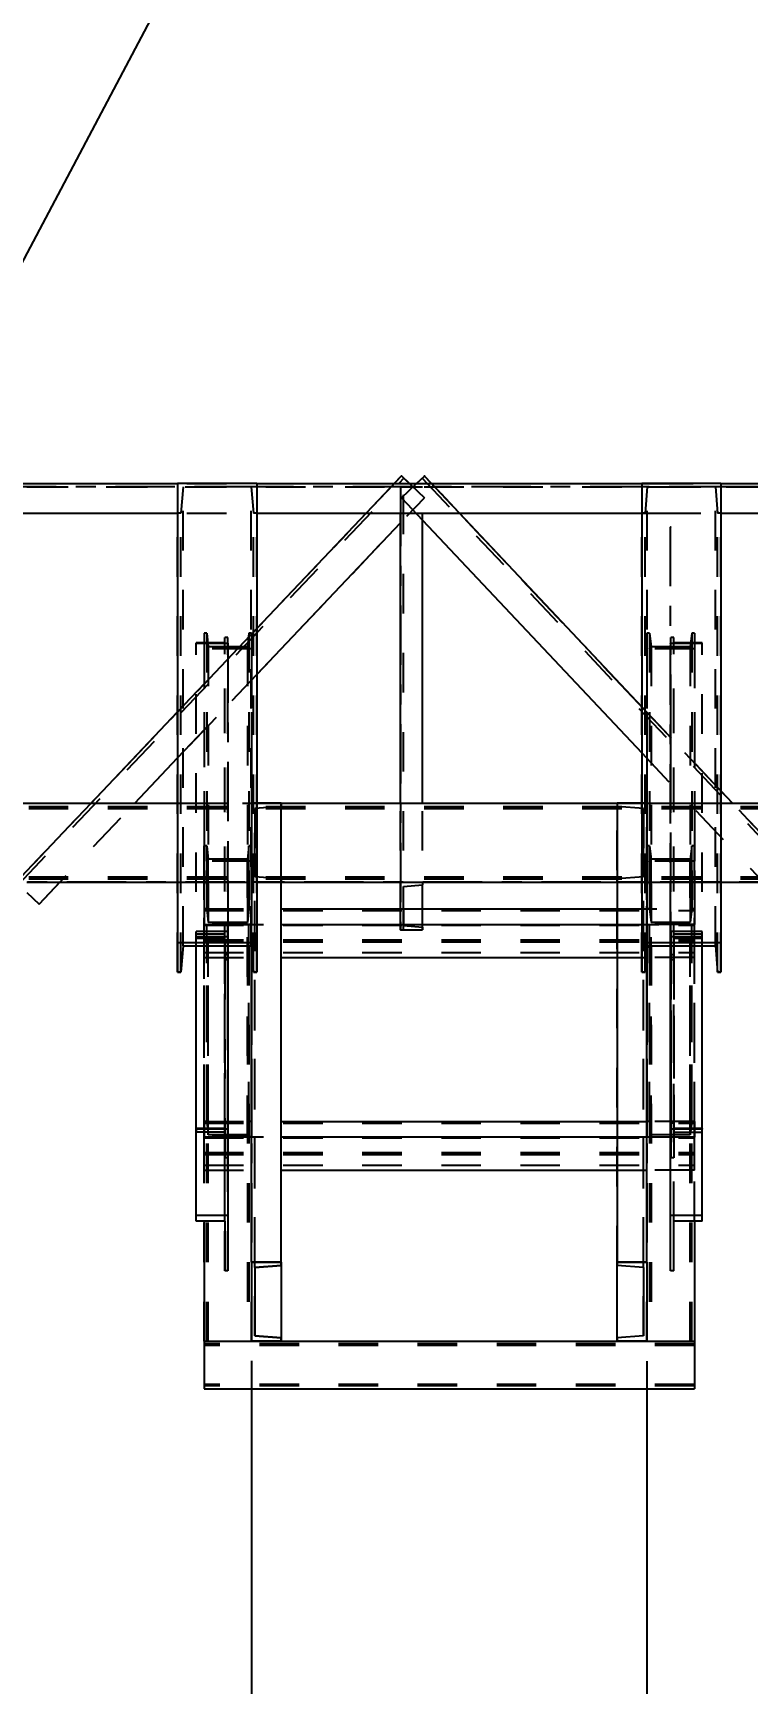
# Model space of a CAD drawing. Header units: millimetres. Extents: x 2368 to 8313, y 7493 to 11698.
# Drawn here: x 6158 to 6194.2, y 11232.9 to 11316.4 of the extents above; entities that cross this region are included whole.
import ezdxf

# ---------------------------------------------------------------- set-up
doc = ezdxf.new("R2010")
doc.units = ezdxf.units.MM
for name, pattern in [('XKITLINE00', [0]), ('XKITLINE02', [4, 2, -2]), ('XKITLINE03', [6, 3, -1, 1, -1])]:
    doc.linetypes.add(name, pattern=pattern)
doc.styles.add('ROMANS', font='romans.shx')
doc.dimstyles.new('MD300', dxfattribs={"dimtxt": 2.5, "dimasz": 2.5, "dimexe": 1, "dimexo": 1, "dimgap": 0.5, "dimtad": 1, "dimdec": 1, "dimlfac": 50, "dimrnd": 0.5, "dimdsep": 46, "dimtxsty": 'ROMANS', "dimcen": 1, "dimclrd": 146, "dimclre": 146, "dimclrt": 30, "dimadec": 1, "dimazin": 2, "dimtfac": 1, "dimtdec": 1, "dimtmove": 0, "dimatfit": 1, "dimfxl": 1, "dimtolj": 1, "dimtzin": 0, "dimlwd": -1, "dimlwe": -1, "dimarcsym": 0})

# ---------------------------------------------------------------- blocks, each defined once
blk = doc.blocks.new('*D29')
at = {"color": 146, "transparency": 16777216}
for p, q in [((6169.047, 11249.197), (6169.047, 10991.038)), ((5216.588, 11053.98), (5216.588, 10991.038)), ((5219.088, 10992.038), (6166.547, 10992.038))]:
    blk.add_line(p, q, dxfattribs=at)
for points in [[(5219.088, 10992.455), (5219.088, 10991.621), (5216.588, 10992.038)], [(6166.547, 10992.455), (6166.547, 10991.621), (6169.047, 10992.038)]]:
    blk.add_solid(points, dxfattribs=at)
at = {"layer": 'Defpoints', "color": 0, "transparency": 16777216}
for p in [(6169.047, 11250.197), (5216.588, 11054.98), (6169.047, 10992.038)]:
    blk.add_point(p, dxfattribs=at)
at = {"color": 30, "transparency": 16777216, "insert": (5692.818, 10993.788), "char_height": 2.5, "attachment_point": 5, "style": 'ROMANS'}
blk.add_mtext('\\A1;47623', dxfattribs=at)
blk = doc.blocks.new('*D30')
at = {"color": 146, "transparency": 16777216}
for p, q in [((6169.047, 11249.205), (6169.047, 10991.038)), ((6189.048, 11249.201), (6189.048, 10991.038)), ((6171.547, 10992.038), (6186.548, 10992.038))]:
    blk.add_line(p, q, dxfattribs=at)
for points in [[(6171.547, 10992.455), (6171.547, 10991.621), (6169.047, 10992.038)], [(6186.548, 10992.455), (6186.548, 10991.621), (6189.048, 10992.038)]]:
    blk.add_solid(points, dxfattribs=at)
at = {"layer": 'Defpoints', "color": 0, "transparency": 16777216}
for p in [(6169.047, 11250.205), (6189.048, 11250.201), (6189.048, 10992.038)]:
    blk.add_point(p, dxfattribs=at)
at = {"color": 30, "transparency": 16777216, "insert": (6179.048, 10993.788), "char_height": 2.5, "attachment_point": 5, "style": 'ROMANS'}
blk.add_mtext('\\A1;1000', dxfattribs=at)
blk = doc.blocks.new('*D31')
at = {"color": 146, "transparency": 16777216}
for p, q in [((6524.588, 11276.547), (6524.588, 10991.038)), ((6189.043, 11249.201), (6189.043, 10991.038)), ((6191.543, 10992.038), (6522.088, 10992.038))]:
    blk.add_line(p, q, dxfattribs=at)
for points in [[(6191.543, 10992.455), (6191.543, 10991.621), (6189.043, 10992.038)], [(6522.088, 10992.455), (6522.088, 10991.621), (6524.588, 10992.038)]]:
    blk.add_solid(points, dxfattribs=at)
at = {"layer": 'Defpoints', "color": 0, "transparency": 16777216}
for p in [(6524.588, 11277.547), (6189.043, 11250.201), (6524.588, 10992.038)]:
    blk.add_point(p, dxfattribs=at)
at = {"color": 30, "transparency": 16777216, "insert": (6356.815, 10993.788), "char_height": 2.5, "attachment_point": 5, "style": 'ROMANS'}
blk.add_mtext('\\A1;16777', dxfattribs=at)
blk = doc.blocks.new('*D37')
at = {"color": 146, "transparency": 16777216}
for p, q in [((6544.584, 11276.27), (6544.584, 10979.265)), ((5216.588, 11053.98), (5216.588, 10979.265)), ((5219.088, 10980.265), (6542.084, 10980.265))]:
    blk.add_line(p, q, dxfattribs=at)
for points in [[(5219.088, 10980.681), (5219.088, 10979.848), (5216.588, 10980.265)], [(6542.084, 10980.681), (6542.084, 10979.848), (6544.584, 10980.265)]]:
    blk.add_solid(points, dxfattribs=at)
at = {"layer": 'Defpoints', "color": 0, "transparency": 16777216}
for p in [(6544.584, 11277.27), (5216.588, 11054.98), (6544.584, 10980.265)]:
    blk.add_point(p, dxfattribs=at)
at = {"color": 30, "transparency": 16777216, "insert": (5880.586, 10982.015), "char_height": 2.5, "attachment_point": 5, "style": 'ROMANS'}
blk.add_mtext('\\A1;66400', dxfattribs=at)
blk = doc.blocks.new('*D38')
at = {"color": 146, "transparency": 16777216}
for p, q in [((3888.584, 11276.27), (3888.584, 10968.162)), ((6544.588, 11276.271), (6544.588, 10968.162)), ((6542.088, 10969.162), (3891.084, 10969.162))]:
    blk.add_line(p, q, dxfattribs=at)
for points in [[(3891.084, 10969.579), (3891.084, 10968.745), (3888.584, 10969.162)], [(6542.088, 10969.579), (6542.088, 10968.745), (6544.588, 10969.162)]]:
    blk.add_solid(points, dxfattribs=at)
at = {"layer": 'Defpoints', "color": 0, "transparency": 16777216}
for p in [(3888.584, 11277.27), (6544.588, 11277.271), (3888.584, 10969.162)]:
    blk.add_point(p, dxfattribs=at)
at = {"color": 30, "transparency": 16777216, "insert": (5216.586, 10970.912), "char_height": 2.5, "attachment_point": 5, "style": 'ROMANS'}
blk.add_mtext('\\A1;132800', dxfattribs=at)

msp = doc.modelspace()

# ---------------------------------------------------------------- linework, layer by layer
at = {"color": 8, "linetype": 'XKITLINE00'}
msp.add_line((6190.6538, 11367.6076), (6056.3689, 11113.5958), dxfattribs=at)
at = {"color": 1, "linetype": 'XKITLINE03'}
for p, q in [((6176.6282, 11293.9667), (6157.1383, 11273.4162)), ((6197.1383, 11273.4162), (6177.7909, 11293.9644)), ((6273.1666, 11293.4162), (6133.777, 11293.4162)), ((6176.5883, 11293.4162), (6176.5883, 11271.0162)), ((6190.2433, 11270.3934), (6190.244, 11291.3792)), ((6167.8481, 11285.5008), (6167.8481, 11260.9268)), ((6190.2467, 11260.9268), (6190.2467, 11285.5008)), ((6169.0475, 11285.2307), (6169.0474, 11271.2874)), ((6189.0476, 11285.2307), (6189.0476, 11271.2874)), ((6169.0475, 11274.477), (6169.0474, 11260.5337)), ((6189.0476, 11274.477), (6189.0476, 11260.5337)), ((6133.777, 11273.4162), (6270.7113, 11273.4162)), ((6270.7109, 11273.4162), (6133.777, 11273.4162)), ((6176.5883, 11273.4162), (6176.5883, 11273.4162)), ((6166.6474, 11271.2874), (6191.4476, 11271.2874)), ((6167.8481, 11260.9268), (6167.8481, 11270.9309)), ((6167.8481, 11270.6605), (6167.8481, 11256.5558)), ((6190.2441, 11256.5558), (6190.2441, 11270.6605)), ((6190.2467, 11270.9309), (6190.2467, 11260.9268)), ((6169.0475, 11270.201), (6169.0475, 11250.201)), ((6189.0476, 11270.201), (6189.0476, 11250.201)), ((6166.6475, 11260.5337), (6191.4476, 11260.5337)), ((6166.6475, 11250.201), (6191.4476, 11250.201)), ((6169.0475, 11250.201), (6169.0475, 11250.201)), ((6189.0473, 11250.201), (6189.0474, 11250.201))]:
    msp.add_line(p, q, dxfattribs=at)
at = {"color": 3, "linetype": 'XKITLINE02'}
for p, q in [((6157.2544, 11273.3061), (6176.7443, 11293.8566)), ((6176.7443, 11293.8566), (6177.7892, 11292.8657)), ((6177.6744, 11293.8547), (6197.0218, 11273.3065)), ((6177.7909, 11293.9644), (6197.1383, 11273.4162)), ((6133.777, 11293.5862), (6169.3082, 11293.5862)), ((6133.777, 11293.5862), (6169.3082, 11293.5862)), ((6133.777, 11293.4162), (6270.5499, 11293.4162)), ((6133.777, 11293.4162), (6165.3082, 11293.4162)), ((6157.6883, 11293.4162), (6169.0318, 11293.4162)), ((6163.137, 11277.4162), (6177.7892, 11292.8657)), ((6165.3075, 11293.5862), (6165.3076, 11292.0862)), ((6165.3079, 11293.5862), (6165.3075, 11293.5862)), ((6165.3079, 11293.5862), (6165.3079, 11292.0862)), ((6169.3082, 11293.5862), (6165.3079, 11293.5862)), ((6165.3079, 11293.5862), (6165.3079, 11292.0862)), ((6165.3082, 11293.5862), (6165.3082, 11292.0862)), ((6165.5839, 11293.4162), (6165.4776, 11292.0862)), ((6165.5843, 11293.4162), (6165.4779, 11292.0862)), ((6165.5843, 11293.4162), (6165.4779, 11292.0862)), ((6165.5846, 11293.4162), (6165.4782, 11292.0862)), ((6165.5837, 11270.201), (6165.5846, 11293.4162)), ((6169.0311, 11293.4162), (6165.5839, 11293.4162)), ((6165.5843, 11293.4162), (6165.5839, 11293.4162)), ((6169.0318, 11293.4162), (6165.5843, 11293.4162)), ((6169.0318, 11293.4161), (6165.5846, 11293.4162)), ((6169.0309, 11270.2011), (6169.0318, 11293.4161)), ((6169.0311, 11293.4162), (6169.1376, 11292.0862)), ((6169.0318, 11293.4162), (6169.0311, 11293.4162)), ((6169.0318, 11293.4162), (6169.1382, 11292.0862)), ((6169.0318, 11293.4162), (6169.1382, 11292.0862)), ((6169.0318, 11293.4161), (6169.1382, 11292.0862)), ((6169.3075, 11293.5862), (6169.3076, 11292.0862)), ((6169.3082, 11293.5862), (6169.3075, 11293.5862)), ((6169.3082, 11293.5862), (6169.3082, 11292.0862)), ((6169.3082, 11293.5862), (6169.3082, 11292.0862)), ((6169.3082, 11293.5861), (6169.3082, 11292.0862)), ((6174.8448, 11292.0862), (6176.2674, 11293.5862)), ((6176.5883, 11293.4162), (6177.6883, 11293.4162)), ((6176.5883, 11277.4162), (6176.5883, 11293.4162)), ((6176.626, 11292.8676), (6177.3893, 11293.5862)), ((6176.626, 11292.8676), (6177.6883, 11291.7394)), ((6176.7283, 11271.0162), (6176.7283, 11293.4162)), ((6177.3893, 11293.5862), (6270.5483, 11293.5862)), ((6177.6883, 11277.4162), (6177.6883, 11293.4162)), ((6178.147, 11293.5862), (6179.5593, 11292.0862)), ((6188.7835, 11293.5862), (6188.7835, 11292.0862)), ((6188.7841, 11293.5862), (6188.7835, 11293.5862)), ((6188.7841, 11293.5862), (6188.7841, 11292.0862)), ((6188.7841, 11293.5862), (6192.7841, 11293.5862)), ((6188.7841, 11293.5862), (6188.7841, 11292.0862)), ((6192.7839, 11293.5862), (6188.7841, 11293.5862)), ((6188.7841, 11293.5862), (6188.7841, 11292.0862)), ((6189.0599, 11293.4162), (6188.9535, 11292.0862)), ((6189.0605, 11293.4162), (6188.9541, 11292.0862)), ((6189.0605, 11293.4162), (6188.9541, 11292.0862)), ((6189.0605, 11293.4162), (6188.9541, 11292.0862)), ((6189.0597, 11270.201), (6189.0605, 11293.4162)), ((6192.5071, 11293.4162), (6189.0599, 11293.4162)), ((6189.0605, 11293.4162), (6189.0599, 11293.4162)), ((6189.0605, 11293.4162), (6270.5499, 11293.4162)), ((6192.5075, 11293.4162), (6189.0605, 11293.4162)), ((6192.5077, 11293.4161), (6189.0605, 11293.4162)), ((6192.5069, 11270.2011), (6192.5077, 11293.4161)), ((6192.5071, 11293.4162), (6192.6135, 11292.0862)), ((6192.5075, 11293.4162), (6192.5071, 11293.4162)), ((6192.5075, 11293.4162), (6192.6139, 11292.0862)), ((6192.5075, 11293.4162), (6192.6139, 11292.0862)), ((6192.5077, 11293.4161), (6192.6141, 11292.0862)), ((6192.7835, 11293.5862), (6192.7835, 11292.0862)), ((6192.7839, 11293.5862), (6192.7835, 11293.5862)), ((6192.7841, 11293.5862), (6192.7839, 11293.5862)), ((6192.7839, 11293.5862), (6192.7839, 11292.0862)), ((6192.7839, 11293.5862), (6192.7839, 11292.0862)), ((6192.7841, 11293.5861), (6192.7841, 11292.0862)), ((6133.777, 11292.0862), (6270.5621, 11292.0862)), ((6133.777, 11292.0862), (6169.3082, 11292.0862)), ((6133.777, 11292.0862), (6169.3082, 11292.0862)), ((6165.3074, 11268.8711), (6165.3082, 11292.0862)), ((6165.4776, 11292.0862), (6165.3076, 11292.0862)), ((6165.3079, 11292.0862), (6165.3076, 11292.0862)), ((6165.4779, 11292.0862), (6165.3079, 11292.0862)), ((6165.4782, 11292.0862), (6165.3082, 11292.0862)), ((6165.4774, 11268.8711), (6165.4782, 11292.0862)), ((6165.4779, 11292.0862), (6165.4776, 11292.0862)), ((6169.1374, 11268.8711), (6169.1382, 11292.0862)), ((6169.3076, 11292.0862), (6169.1376, 11292.0862)), ((6169.1382, 11292.0862), (6169.1376, 11292.0862)), ((6169.3082, 11292.0862), (6169.1382, 11292.0862)), ((6169.3082, 11292.0862), (6169.1382, 11292.0862)), ((6169.3082, 11292.0862), (6169.1382, 11292.0862)), ((6169.3074, 11268.8711), (6169.3082, 11292.0862)), ((6169.3082, 11292.0862), (6169.3076, 11292.0862)), ((6188.7833, 11268.8711), (6188.7841, 11292.0862)), ((6188.9535, 11292.0862), (6188.7835, 11292.0862)), ((6188.7841, 11292.0862), (6188.7835, 11292.0862)), ((6188.7841, 11292.0862), (6192.7839, 11292.0862)), ((6188.9541, 11292.0862), (6188.7841, 11292.0862)), ((6188.9541, 11292.0862), (6188.7841, 11292.0862)), ((6188.9533, 11268.8711), (6188.9541, 11292.0862)), ((6188.9541, 11292.0862), (6188.9535, 11292.0862)), ((6192.6133, 11268.8711), (6192.6141, 11292.0862)), ((6192.7835, 11292.0862), (6192.6135, 11292.0862)), ((6192.6139, 11292.0862), (6192.6135, 11292.0862)), ((6192.7839, 11292.0862), (6192.6139, 11292.0862)), ((6192.7841, 11292.0862), (6192.6141, 11292.0862)), ((6192.7833, 11268.8711), (6192.7841, 11292.0862)), ((6192.7839, 11292.0862), (6192.7835, 11292.0862)), ((6165.3078, 11282.0302), (6169.3079, 11286.248)), ((6166.2481, 11285.5008), (6166.2481, 11285.5307)), ((6166.6475, 11286.0193), (6166.6474, 11272.076)), ((6166.7835, 11286.0193), (6166.6475, 11286.0193)), ((6166.6475, 11286.0193), (6166.6475, 11285.2307)), ((6166.7835, 11286.0193), (6166.7834, 11272.076)), ((6166.7835, 11286.0193), (6166.8603, 11285.3311)), ((6167.8481, 11285.7997), (6167.6881, 11285.7997)), ((6167.6881, 11285.6017), (6167.6881, 11285.7997)), ((6167.6881, 11261.2256), (6167.6881, 11285.7997)), ((6167.6881, 11260.9567), (6167.6881, 11285.5307)), ((6167.8481, 11285.6017), (6167.8481, 11285.7997)), ((6167.8481, 11261.2256), (6167.8481, 11285.7997)), ((6168.9115, 11286.0193), (6168.8347, 11285.3311)), ((6168.9115, 11286.0193), (6168.9114, 11272.076)), ((6169.0475, 11286.0193), (6168.9115, 11286.0193)), ((6169.0475, 11286.0193), (6169.0474, 11272.076)), ((6169.0475, 11286.0193), (6169.0475, 11285.2307)), ((6189.1836, 11286.0193), (6189.0476, 11286.0193)), ((6189.0476, 11286.0193), (6189.0476, 11285.2307)), ((6189.0476, 11286.0193), (6189.0476, 11272.076)), ((6189.1836, 11286.0193), (6189.2604, 11285.3311)), ((6189.1836, 11286.0193), (6189.1836, 11272.076)), ((6190.2467, 11285.6017), (6190.2467, 11285.7997)), ((6190.2467, 11261.2256), (6190.2467, 11285.7997)), ((6190.4067, 11285.7997), (6190.2467, 11285.7997)), ((6190.4067, 11261.2256), (6190.4067, 11285.7997)), ((6190.4067, 11260.9566), (6190.4067, 11285.5307)), ((6191.3116, 11286.0193), (6191.2348, 11285.3311)), ((6191.4476, 11286.0193), (6191.3116, 11286.0193)), ((6191.3116, 11286.0193), (6191.3116, 11272.076)), ((6191.4476, 11286.0193), (6191.4476, 11285.2307)), ((6191.4476, 11286.0193), (6191.4476, 11272.076)), ((6166.2481, 11260.9268), (6166.2481, 11285.1286)), ((6166.6475, 11285.2307), (6166.6474, 11271.2874)), ((6169.0475, 11285.2307), (6166.6475, 11285.2307)), ((6166.8603, 11285.3311), (6166.8602, 11271.3878)), ((6168.8347, 11285.3311), (6166.8603, 11285.3311)), ((6167.8481, 11260.9268), (6167.8481, 11285.1287)), ((6168.8347, 11285.3311), (6168.8346, 11271.3878)), ((6169.0475, 11285.2307), (6169.0474, 11271.2874)), ((6191.4476, 11285.2307), (6189.0476, 11285.2307)), ((6189.0476, 11285.2307), (6189.0476, 11271.2874)), ((6191.2348, 11285.3311), (6189.2604, 11285.3311)), ((6189.2604, 11285.3311), (6189.2604, 11271.3878)), ((6190.2467, 11260.9268), (6190.2467, 11285.1287)), ((6191.2348, 11285.3311), (6191.2348, 11271.3878)), ((6191.4476, 11285.2307), (6191.4476, 11271.2874)), ((6191.8467, 11260.9268), (6191.8467, 11285.1287)), ((6165.3077, 11279.705), (6169.3078, 11283.9228)), ((6188.7837, 11282.2893), (6192.7836, 11278.0412)), ((6188.7836, 11279.9554), (6194.9407, 11273.4162)), ((6133.777, 11277.4162), (6270.7109, 11277.4162)), ((6133.777, 11277.2462), (6270.7113, 11277.2462)), ((6133.777, 11277.2462), (6270.7109, 11277.2462)), ((6133.777, 11277.1398), (6270.7113, 11277.1398)), ((6133.777, 11277.1398), (6270.7109, 11277.1398)), ((6156.5883, 11277.4162), (6192.7835, 11277.4162)), ((6157.1383, 11273.4162), (6160.9319, 11277.4162)), ((6158.2992, 11272.3152), (6163.137, 11277.4162)), ((6165.3076, 11277.4162), (6170.5475, 11277.4162)), ((6170.5474, 11277.4162), (6169.0474, 11277.4162)), ((6169.0474, 11273.4162), (6169.0474, 11277.4162)), ((6169.0474, 11277.4162), (6169.0475, 11277.4162)), ((6169.0475, 11277.4162), (6169.0474, 11273.4162)), ((6169.0475, 11277.4162), (6169.0474, 11273.4162)), ((6169.0475, 11277.4162), (6169.3076, 11277.4162)), ((6169.0475, 11277.4162), (6169.3076, 11277.4162)), ((6169.0475, 11254.201), (6169.0475, 11277.4162)), ((6170.5474, 11277.2462), (6169.2174, 11277.1398)), ((6169.2174, 11273.6926), (6169.2174, 11277.1398)), ((6169.2174, 11277.1398), (6169.2175, 11277.1398)), ((6169.2175, 11277.1398), (6169.2174, 11273.6926)), ((6169.2175, 11277.1398), (6169.2174, 11273.6926)), ((6170.5475, 11277.2462), (6169.2175, 11277.1398)), ((6170.5475, 11277.2462), (6169.2175, 11277.1398)), ((6169.2175, 11253.9246), (6169.2175, 11277.1398)), ((6170.5474, 11277.4162), (6170.5474, 11277.2462)), ((6170.5474, 11277.2462), (6170.5475, 11277.2462)), ((6170.5475, 11277.4162), (6170.5475, 11277.2462)), ((6170.5475, 11277.4162), (6170.5475, 11277.2462)), ((6176.5883, 11271.0162), (6176.5883, 11277.4162)), ((6177.6883, 11271.0162), (6177.6883, 11277.4162)), ((6187.5473, 11277.4162), (6203.137, 11277.4162)), ((6187.5473, 11254.031), (6187.5473, 11277.4162)), ((6188.8773, 11277.1398), (6187.5473, 11277.2462)), ((6187.5477, 11277.4162), (6187.5477, 11277.2462)), ((6189.0477, 11277.4162), (6187.5477, 11277.4162)), ((6187.5477, 11277.4162), (6187.5477, 11277.2462)), ((6188.8777, 11277.1398), (6187.5477, 11277.2462)), ((6187.5477, 11277.2462), (6187.5477, 11277.2462)), ((6188.8777, 11277.1398), (6187.5477, 11277.2462)), ((6188.7835, 11277.4162), (6189.0477, 11277.4162)), ((6188.7835, 11277.4162), (6189.0473, 11277.4162)), ((6188.8773, 11253.9246), (6188.8773, 11277.1398)), ((6188.8773, 11277.1398), (6188.8773, 11273.6926)), ((6188.8777, 11273.6926), (6188.8777, 11277.1398)), ((6188.8777, 11277.1398), (6188.8777, 11277.1398)), ((6188.8777, 11277.1398), (6188.8777, 11273.6926)), ((6189.0473, 11254.201), (6189.0473, 11277.4162)), ((6189.0473, 11277.4162), (6189.0473, 11273.4162)), ((6189.0477, 11273.4162), (6189.0477, 11277.4162)), ((6189.0477, 11277.4162), (6189.0477, 11277.4162)), ((6189.0477, 11277.4162), (6189.0477, 11273.4162)), ((6166.6474, 11261.3223), (6166.6475, 11275.2656)), ((6166.7835, 11275.2656), (6166.6475, 11275.2656)), ((6166.6475, 11275.2656), (6166.6475, 11274.477)), ((6166.7834, 11261.3223), (6166.7835, 11275.2656)), ((6166.7835, 11275.2656), (6166.8603, 11274.5774)), ((6166.8602, 11260.6341), (6166.8603, 11274.5774)), ((6168.8347, 11274.5774), (6166.8603, 11274.5774)), ((6168.8346, 11260.6341), (6168.8347, 11274.5774)), ((6168.9115, 11275.2656), (6168.8347, 11274.5774)), ((6168.9114, 11261.3223), (6168.9115, 11275.2656)), ((6169.0475, 11275.2656), (6168.9115, 11275.2656)), ((6169.0474, 11261.3223), (6169.0475, 11275.2656)), ((6169.0475, 11275.2656), (6169.0475, 11274.477)), ((6189.1836, 11275.2656), (6189.0476, 11275.2656)), ((6189.0476, 11275.2656), (6189.0476, 11274.477)), ((6189.0476, 11261.3223), (6189.0476, 11275.2656)), ((6189.1836, 11275.2656), (6189.2604, 11274.5773)), ((6189.1836, 11261.3223), (6189.1836, 11275.2656)), ((6191.2348, 11274.5773), (6189.2604, 11274.5773)), ((6189.2604, 11260.634), (6189.2604, 11274.5773)), ((6191.3116, 11275.2656), (6191.2348, 11274.5773)), ((6191.2348, 11260.634), (6191.2348, 11274.5773)), ((6191.4476, 11275.2656), (6191.3116, 11275.2656)), ((6191.3116, 11261.3223), (6191.3116, 11275.2656)), ((6191.4476, 11275.2656), (6191.4476, 11274.477)), ((6191.4476, 11261.3223), (6191.4476, 11275.2656)), ((6133.777, 11273.6926), (6270.7113, 11273.6926)), ((6133.777, 11273.6926), (6270.7109, 11273.6926)), ((6166.6474, 11260.5337), (6166.6475, 11274.477)), ((6169.0475, 11274.477), (6166.6475, 11274.477)), ((6169.0474, 11260.5337), (6169.0475, 11274.477)), ((6170.5474, 11273.5862), (6169.2174, 11273.6926)), ((6170.5474, 11273.5862), (6169.2174, 11273.6926)), ((6170.5474, 11273.5862), (6169.2174, 11273.6926)), ((6169.2175, 11250.4774), (6169.2174, 11273.6926)), ((6188.8773, 11273.6926), (6187.5473, 11273.5862)), ((6188.8777, 11273.6926), (6187.5477, 11273.5862)), ((6188.8777, 11273.6926), (6187.5477, 11273.5862)), ((6188.8773, 11250.4774), (6188.8773, 11273.6926)), ((6191.4476, 11274.477), (6189.0476, 11274.477)), ((6189.0476, 11260.5337), (6189.0476, 11274.477)), ((6191.4476, 11260.5337), (6191.4476, 11274.477)), ((6133.777, 11273.5862), (6270.7113, 11273.5862)), ((6133.777, 11273.5862), (6270.7109, 11273.5862)), ((6133.777, 11273.4162), (6270.7109, 11273.4162)), ((6154.9406, 11273.4162), (6270.7113, 11273.4162)), ((6165.3074, 11273.4162), (6170.5475, 11273.4162)), ((6170.5474, 11273.4162), (6169.0474, 11273.4162)), ((6170.5474, 11273.4162), (6169.0474, 11273.4162)), ((6170.5474, 11273.4162), (6169.0474, 11273.4162)), ((6169.0475, 11250.201), (6169.0474, 11273.4162)), ((6170.5474, 11273.4162), (6170.5474, 11273.5862)), ((6170.5474, 11273.5862), (6170.5474, 11273.4162)), ((6170.5475, 11254.031), (6170.5474, 11273.5862)), ((6177.6883, 11273.4162), (6177.6883, 11273.2802)), ((6187.5473, 11254.031), (6187.5473, 11273.5862)), ((6187.5473, 11273.4162), (6192.7834, 11273.4162)), ((6189.0473, 11273.4162), (6187.5473, 11273.4162)), ((6187.5477, 11273.4162), (6187.5477, 11273.5862)), ((6189.0477, 11273.4162), (6187.5477, 11273.4162)), ((6189.0477, 11273.4162), (6187.5477, 11273.4162)), ((6189.0473, 11250.201), (6189.0473, 11273.4162)), ((6166.6474, 11269.6142), (6166.6474, 11272.076)), ((6166.6474, 11272.076), (6170.5475, 11272.076)), ((6166.7834, 11272.076), (6166.6474, 11272.076)), ((6166.6474, 11272.076), (6166.6474, 11271.2874)), ((6166.7834, 11272.076), (6166.8602, 11271.3878)), ((6168.9114, 11272.076), (6168.8346, 11271.3878)), ((6169.0474, 11272.076), (6168.9114, 11272.076)), ((6169.0474, 11272.076), (6169.0474, 11271.2874)), ((6176.5883, 11271.0162), (6176.5883, 11272.076)), ((6176.7283, 11271.229), (6176.7283, 11272.076)), ((6176.7283, 11272.076), (6176.7283, 11271.229)), ((6177.6883, 11271.0162), (6177.6883, 11272.076)), ((6187.5473, 11272.076), (6191.4476, 11272.076)), ((6189.1836, 11272.076), (6189.0476, 11272.076)), ((6189.0476, 11272.076), (6189.0476, 11271.2874)), ((6189.1836, 11272.076), (6189.2604, 11271.3878)), ((6191.3116, 11272.076), (6191.2348, 11271.3878)), ((6191.4476, 11272.076), (6191.3116, 11272.076)), ((6191.4476, 11269.6142), (6191.4476, 11272.076)), ((6191.4476, 11272.076), (6191.4476, 11271.2874)), ((6166.6474, 11271.9812), (6191.4476, 11271.9812)), ((6166.6474, 11271.2874), (6170.5475, 11271.2874)), ((6169.0474, 11271.2874), (6166.6474, 11271.2874)), ((6166.6474, 11271.2394), (6191.4476, 11271.2394)), ((6168.8346, 11271.3878), (6166.8602, 11271.3878)), ((6176.7283, 11271.229), (6177.6883, 11271.1522)), ((6177.6883, 11271.1522), (6177.6883, 11271.0162)), ((6177.6883, 11271.1522), (6177.6883, 11271.0162)), ((6187.5473, 11271.2874), (6191.4476, 11271.2874)), ((6191.4476, 11271.2874), (6189.0476, 11271.2874)), ((6191.2348, 11271.3878), (6189.2604, 11271.3878)), ((6165.3073, 11270.371), (6169.3073, 11270.3711)), ((6165.3073, 11270.371), (6165.3074, 11268.8711)), ((6165.3081, 11270.3711), (6165.3081, 11268.8711)), ((6166.2481, 11260.7823), (6166.2481, 11270.6605)), ((6167.6881, 11270.5687), (6166.2481, 11270.5687)), ((6166.2481, 11256.5558), (6166.2481, 11270.3711)), ((6166.6474, 11270.4977), (6191.4476, 11270.4976)), ((6166.6474, 11270.4028), (6191.4476, 11270.4028)), ((6166.6474, 11269.6142), (6166.6474, 11270.371)), ((6167.6881, 11260.7823), (6167.6881, 11270.6605)), ((6167.6881, 11269.7429), (6167.6881, 11270.5687)), ((6167.6881, 11270.3711), (6167.6881, 11269.4867)), ((6167.6881, 11256.2768), (6167.6881, 11270.3711)), ((6167.8481, 11269.4867), (6167.8481, 11270.6605)), ((6167.8481, 11260.9268), (6167.8481, 11270.6605)), ((6167.8481, 11269.7429), (6167.8481, 11270.3711)), ((6169.3073, 11270.3711), (6169.3074, 11268.8711)), ((6169.3081, 11270.3711), (6169.3081, 11270.3711)), ((6169.3081, 11270.3711), (6169.3081, 11268.8711)), ((6176.5883, 11271.0162), (6177.6883, 11271.0162)), ((6176.5883, 11271.0162), (6177.6883, 11271.0162)), ((6188.7833, 11270.371), (6192.7833, 11270.3711)), ((6188.7833, 11270.371), (6188.7833, 11268.8711)), ((6188.784, 11270.3711), (6188.784, 11268.8711)), ((6190.2441, 11270.2011), (6190.2441, 11270.3711)), ((6190.2467, 11270.6605), (6190.2467, 11260.9268)), ((6190.2467, 11269.4867), (6190.2467, 11270.6605)), ((6191.8441, 11270.5687), (6190.4041, 11270.5687)), ((6190.4041, 11269.7429), (6190.4041, 11270.5687)), ((6190.4041, 11256.2768), (6190.4041, 11270.3711)), ((6190.4067, 11270.6605), (6190.4067, 11260.7823)), ((6190.4067, 11269.4867), (6190.4067, 11270.6605)), ((6191.4476, 11269.6142), (6191.4476, 11270.371)), ((6191.8441, 11270.2011), (6191.8441, 11270.3711)), ((6191.8467, 11270.2011), (6191.8467, 11270.3711)), ((6192.7833, 11270.3711), (6192.7833, 11268.8711)), ((6192.784, 11270.3711), (6192.784, 11270.3711)), ((6192.784, 11270.3711), (6192.784, 11268.8711)), ((6165.5837, 11270.201), (6165.4774, 11268.8711)), ((6165.5845, 11270.2011), (6165.4781, 11268.8711)), ((6165.5837, 11270.201), (6169.0309, 11270.2011)), ((6166.6474, 11269.863), (6191.4476, 11269.8629)), ((6166.6474, 11269.6142), (6170.5475, 11269.6142)), ((6166.6475, 11270.201), (6169.0475, 11270.201)), ((6166.6475, 11250.201), (6166.6475, 11270.201)), ((6166.7835, 11250.201), (6166.7835, 11270.201)), ((6166.8603, 11250.201), (6166.8603, 11270.201)), ((6167.8481, 11269.7429), (6167.6881, 11269.7429)), ((6167.6881, 11253.766), (6167.6881, 11269.7429)), ((6167.6881, 11269.4867), (6167.6881, 11259.4825)), ((6167.8481, 11269.4867), (6167.6881, 11269.4867)), ((6167.8481, 11253.766), (6167.8481, 11269.7429)), ((6167.8481, 11269.4867), (6167.8481, 11259.4825)), ((6168.8347, 11270.201), (6168.8347, 11250.201)), ((6168.9115, 11270.201), (6168.9115, 11250.201)), ((6169.0309, 11270.2011), (6169.1374, 11268.8711)), ((6169.0317, 11270.2011), (6169.1381, 11268.8711)), ((6169.0475, 11250.201), (6169.0475, 11270.201)), ((6187.5473, 11269.6142), (6189.0473, 11269.6142)), ((6189.0597, 11270.201), (6188.9533, 11268.8711)), ((6189.0604, 11270.2011), (6188.954, 11268.8711)), ((6189.0476, 11270.201), (6191.4476, 11270.201)), ((6189.0476, 11270.0411), (6189.0476, 11270.201)), ((6191.4476, 11269.6142), (6189.0476, 11269.6142)), ((6189.0597, 11270.201), (6192.5069, 11270.2011)), ((6189.1836, 11270.201), (6189.1836, 11250.201)), ((6189.2604, 11270.201), (6189.2604, 11250.201)), ((6190.4041, 11269.7429), (6190.2441, 11269.7429)), ((6190.4067, 11269.4867), (6190.2467, 11269.4867)), ((6190.2467, 11269.4867), (6190.2467, 11259.4825)), ((6190.4067, 11269.4867), (6190.4067, 11259.4825)), ((6191.2348, 11250.201), (6191.2348, 11270.201)), ((6191.3116, 11250.201), (6191.3116, 11270.201)), ((6191.4476, 11256.2768), (6191.4476, 11270.201)), ((6192.5069, 11270.2011), (6192.6133, 11268.8711)), ((6192.5076, 11270.2011), (6192.614, 11268.8711)), ((6165.4774, 11268.8711), (6165.3074, 11268.8711)), ((6165.4781, 11268.8711), (6165.4781, 11268.8711)), ((6169.3074, 11268.8711), (6169.1374, 11268.8711)), ((6188.9533, 11268.8711), (6188.7833, 11268.8711)), ((6188.954, 11268.8711), (6188.954, 11268.8711)), ((6192.7833, 11268.8711), (6192.6133, 11268.8711)), ((6166.7834, 11261.3223), (6166.6474, 11261.3223)), ((6166.6474, 11261.3223), (6166.6474, 11260.5337)), ((6166.6475, 11260.4857), (6166.6475, 11261.3223)), ((6166.6475, 11261.3223), (6170.5475, 11261.3223)), ((6166.6475, 11261.2275), (6191.4476, 11261.2275)), ((6166.7834, 11261.3223), (6166.8602, 11260.6341)), ((6167.8481, 11261.2256), (6167.6881, 11261.2256)), ((6167.6881, 11261.2256), (6167.6881, 11260.9567)), ((6167.8481, 11261.2256), (6167.8481, 11260.9268)), ((6168.9114, 11261.3223), (6168.8346, 11260.6341)), ((6169.0474, 11261.3223), (6168.9114, 11261.3223)), ((6169.0474, 11261.3223), (6169.0474, 11260.5337)), ((6187.5473, 11261.3223), (6189.0473, 11261.3223)), ((6191.4476, 11261.3223), (6189.0476, 11261.3223)), ((6189.1836, 11261.3223), (6189.0476, 11261.3223)), ((6189.0476, 11261.3223), (6189.0476, 11260.5337)), ((6189.1836, 11261.3223), (6189.2604, 11260.634)), ((6190.2467, 11261.2256), (6190.2467, 11260.9268)), ((6190.4067, 11261.2256), (6190.2467, 11261.2256)), ((6190.4067, 11261.2256), (6190.4067, 11260.9566)), ((6191.3116, 11261.3223), (6191.2348, 11260.634)), ((6191.4476, 11261.3223), (6191.3116, 11261.3223)), ((6191.4476, 11260.4857), (6191.4476, 11261.3223)), ((6191.4476, 11261.3223), (6191.4476, 11260.5337)), ((6167.6881, 11260.9567), (6166.2481, 11260.9567)), ((6167.8481, 11260.9268), (6166.2481, 11260.9268)), ((6166.2481, 11260.9268), (6166.2481, 11260.7823)), ((6167.8481, 11260.9268), (6166.2481, 11260.9268)), ((6167.6881, 11260.7823), (6166.2481, 11260.7823)), ((6166.6474, 11258.8605), (6166.6475, 11260.5337)), ((6169.0474, 11260.5337), (6166.6474, 11260.5337)), ((6166.6475, 11260.5337), (6170.5475, 11260.5337)), ((6166.6475, 11260.4857), (6191.4476, 11260.4857)), ((6168.8346, 11260.6341), (6166.8602, 11260.6341)), ((6167.6881, 11259.4825), (6167.6881, 11260.7823)), ((6167.8481, 11259.4825), (6167.8481, 11260.9268)), ((6187.5473, 11260.5337), (6189.0473, 11260.5337)), ((6187.5473, 11254.031), (6187.5473, 11260.5337)), ((6189.0476, 11260.5337), (6191.4476, 11260.5337)), ((6189.0476, 11260.5337), (6191.4476, 11260.5337)), ((6191.2348, 11260.634), (6189.2604, 11260.634)), ((6191.8467, 11260.9268), (6190.2467, 11260.9268)), ((6190.2467, 11260.9268), (6190.2467, 11259.4825)), ((6191.8467, 11260.9268), (6190.2467, 11260.9268)), ((6191.8467, 11260.9566), (6190.4067, 11260.9566)), ((6190.4067, 11260.7823), (6190.4067, 11259.4825)), ((6190.4067, 11260.7823), (6191.8467, 11260.7823)), ((6191.4476, 11258.8605), (6191.4476, 11260.5337)), ((6191.8467, 11260.9566), (6191.8467, 11260.9268)), ((6166.6474, 11259.7439), (6191.4476, 11259.7439)), ((6166.6474, 11259.6491), (6191.4476, 11259.6491)), ((6167.8481, 11259.4825), (6167.6881, 11259.4825)), ((6190.4067, 11259.4825), (6190.2467, 11259.4825)), ((6166.6474, 11259.1092), (6191.4476, 11259.1092)), ((6166.6474, 11258.8605), (6170.5475, 11258.8605)), ((6187.5473, 11258.8605), (6189.0473, 11258.8605)), ((6191.4476, 11258.8605), (6189.0476, 11258.8605)), ((6169.0475, 11254.201), (6169.0475, 11254.201)), ((6169.0475, 11254.201), (6169.0475, 11250.201)), ((6170.5475, 11254.201), (6169.0475, 11254.201)), ((6169.0475, 11254.201), (6169.0475, 11250.201)), ((6169.0475, 11250.201), (6169.0475, 11254.201)), ((6170.5475, 11254.031), (6169.2175, 11253.9246)), ((6169.2175, 11253.9246), (6169.2175, 11250.4774)), ((6169.2175, 11253.9246), (6169.2175, 11250.4774)), ((6170.5475, 11254.201), (6170.5475, 11254.031)), ((6170.5475, 11254.201), (6170.5475, 11254.031)), ((6187.5473, 11254.201), (6187.5473, 11254.031)), ((6187.5473, 11254.201), (6187.5474, 11254.201)), ((6189.0473, 11254.201), (6187.5473, 11254.201)), ((6188.8773, 11253.9246), (6187.5473, 11254.031)), ((6188.8773, 11253.9246), (6187.5473, 11254.031)), ((6188.8773, 11253.9246), (6188.8773, 11250.4774)), ((6188.8773, 11253.9246), (6188.8773, 11250.4774)), ((6189.0473, 11254.201), (6189.0473, 11250.201)), ((6189.0473, 11254.201), (6189.0473, 11250.201)), ((6189.0476, 11250.201), (6189.0476, 11254.201)), ((6170.5475, 11250.371), (6169.2175, 11250.4774)), ((6170.5475, 11250.371), (6170.5475, 11250.201)), ((6170.5475, 11250.371), (6170.5475, 11250.201)), ((6170.5475, 11250.201), (6170.5475, 11250.371)), ((6188.8773, 11250.4774), (6187.5473, 11250.371)), ((6188.8773, 11250.4774), (6187.5473, 11250.371)), ((6187.5473, 11250.371), (6187.5473, 11250.201)), ((6187.5473, 11250.371), (6187.5473, 11250.201)), ((6187.5473, 11250.201), (6187.5473, 11250.371)), ((6166.6475, 11250.201), (6166.6475, 11249.9882)), ((6166.6475, 11250.201), (6189.0474, 11250.201)), ((6191.4476, 11250.065), (6166.6475, 11250.065)), ((6191.4476, 11249.9882), (6166.6475, 11249.9882)), ((6169.0475, 11250.201), (6170.5475, 11250.201)), ((6170.5475, 11250.201), (6169.0475, 11250.201)), ((6189.0473, 11250.201), (6187.5473, 11250.201)), ((6191.4476, 11250.201), (6191.4476, 11249.9882)), ((6191.4476, 11248.0138), (6166.6475, 11248.0138)), ((6191.4476, 11247.937), (6166.6475, 11247.937))]:
    msp.add_line(p, q, dxfattribs=at)
at = {"color": 7, "linetype": 'XKITLINE00'}
for p, q in [((6176.2674, 11293.5862), (6176.6282, 11293.9667)), ((6176.6282, 11293.9667), (6177.0294, 11293.5862)), ((6177.3893, 11293.5862), (6177.7909, 11293.9644)), ((6177.7909, 11293.9644), (6178.147, 11293.5862)), ((6151.5219, 11293.5862), (6165.3075, 11293.5862)), ((6165.3082, 11293.5862), (6165.3073, 11270.371)), ((6169.3075, 11293.5862), (6165.3075, 11293.5862)), ((6169.3082, 11293.5861), (6165.3082, 11293.5862)), ((6169.3082, 11293.5861), (6169.3073, 11270.3711)), ((6169.3082, 11293.5862), (6188.7835, 11293.5862)), ((6188.7841, 11293.5862), (6188.7833, 11270.371)), ((6192.7835, 11293.5862), (6188.7835, 11293.5862)), ((6192.7841, 11293.5861), (6188.7841, 11293.5862)), ((6192.7841, 11293.5861), (6192.7833, 11270.3711)), ((6192.7841, 11293.5862), (6252.3621, 11293.5862)), ((6150.729, 11292.0862), (6165.3076, 11292.0862)), ((6169.3079, 11286.248), (6174.8448, 11292.0862)), ((6169.3082, 11292.0862), (6188.7835, 11292.0862)), ((6176.5883, 11277.4162), (6176.5883, 11292.0862)), ((6177.6883, 11277.4162), (6177.6883, 11292.0862)), ((6179.5593, 11292.0862), (6188.7837, 11282.2893)), ((6192.7839, 11292.0862), (6253.195, 11292.0862)), ((6169.3078, 11283.9228), (6176.5883, 11291.5994)), ((6177.6883, 11291.7394), (6188.7836, 11279.9554)), ((6167.6881, 11285.5307), (6166.2481, 11285.5307)), ((6166.2481, 11285.5307), (6166.2481, 11285.5008)), ((6167.8481, 11285.5008), (6166.2481, 11285.5008)), ((6166.2481, 11285.1286), (6166.2481, 11285.5008)), ((6167.6881, 11285.5307), (6167.6881, 11285.6017)), ((6167.8481, 11285.5008), (6167.8481, 11285.6017)), ((6167.8481, 11285.1287), (6167.8481, 11285.5008)), ((6190.2467, 11285.1287), (6190.2467, 11285.6017)), ((6191.8467, 11285.5008), (6190.2467, 11285.5008)), ((6190.4067, 11285.5307), (6190.4067, 11285.6017)), ((6191.8467, 11285.5307), (6190.4067, 11285.5307)), ((6191.8467, 11285.1287), (6191.8467, 11285.5307)), ((6160.9319, 11277.4162), (6165.3078, 11282.0302)), ((6163.137, 11277.4162), (6165.3077, 11279.705)), ((6192.7836, 11278.0412), (6193.372, 11277.4162)), ((6157.6883, 11277.4162), (6165.3076, 11277.4162)), ((6169.3076, 11277.4162), (6170.5475, 11277.4162)), ((6169.3076, 11277.4162), (6170.5475, 11277.4162)), ((6170.5474, 11277.4162), (6170.5475, 11277.4162)), ((6170.5475, 11277.4162), (6187.5473, 11277.4162)), ((6170.5475, 11254.201), (6170.5475, 11277.4162)), ((6187.5473, 11277.4162), (6187.5473, 11254.201)), ((6187.5473, 11277.4162), (6188.7835, 11277.4162)), ((6187.5477, 11277.4162), (6188.7835, 11277.4162)), ((6187.5477, 11277.4162), (6187.5477, 11277.4162)), ((6192.7835, 11277.4162), (6196.5883, 11277.4162)), ((6157.6883, 11273.4162), (6165.3074, 11273.4162)), ((6157.6883, 11272.8946), (6158.2992, 11272.3152)), ((6158.2992, 11272.3152), (6159.3434, 11273.4162)), ((6170.5475, 11273.4162), (6187.5473, 11273.4162)), ((6176.5883, 11273.4162), (6177.6883, 11273.4162)), ((6176.5883, 11272.076), (6176.5883, 11273.4162)), ((6176.7283, 11273.2034), (6177.6883, 11273.2802)), ((6176.7283, 11272.076), (6176.7283, 11273.2034)), ((6177.6883, 11273.4162), (6177.6883, 11273.2802)), ((6177.6883, 11272.076), (6177.6883, 11273.2802)), ((6192.7834, 11273.4162), (6196.5883, 11273.4162)), ((6170.5475, 11272.076), (6187.5473, 11272.076)), ((6170.5475, 11271.2874), (6187.5473, 11271.2874)), ((6165.3081, 11270.3711), (6165.3081, 11268.8711)), ((6165.3081, 11270.3711), (6165.3081, 11270.3711)), ((6165.3081, 11270.3711), (6169.3081, 11270.3711)), ((6166.2481, 11270.6605), (6166.2481, 11270.9309)), ((6167.8481, 11270.9309), (6166.2481, 11270.9309)), ((6167.6881, 11270.7865), (6166.2481, 11270.7865)), ((6166.2481, 11270.3711), (6166.2481, 11270.6605)), ((6167.8481, 11270.6605), (6166.2481, 11270.6605)), ((6167.6881, 11270.6605), (6167.6881, 11270.7865)), ((6167.8481, 11270.6605), (6167.8481, 11270.9309)), ((6167.8481, 11270.3711), (6167.8481, 11270.6605)), ((6169.3081, 11270.3711), (6169.3081, 11268.8711)), ((6188.784, 11270.3711), (6188.784, 11268.8711)), ((6188.784, 11270.3711), (6188.784, 11270.3711)), ((6188.784, 11270.3711), (6192.784, 11270.3711)), ((6190.2441, 11270.3711), (6190.2441, 11270.6605)), ((6191.8441, 11270.6605), (6190.2441, 11270.6605)), ((6190.2467, 11270.6605), (6190.2467, 11270.9309)), ((6191.8467, 11270.9309), (6190.2467, 11270.9309)), ((6190.4067, 11270.6605), (6190.4067, 11270.7865)), ((6191.8467, 11270.7865), (6190.4067, 11270.7865)), ((6191.8441, 11270.3711), (6191.8441, 11270.6605)), ((6191.8467, 11270.3711), (6191.8467, 11270.9309)), ((6192.784, 11270.3711), (6192.784, 11268.8711)), ((6165.5845, 11270.2011), (6165.4781, 11268.8711)), ((6165.5845, 11270.2011), (6165.5845, 11270.2011)), ((6165.5845, 11270.2011), (6169.0317, 11270.2011)), ((6166.2481, 11256.5558), (6166.2481, 11270.2011)), ((6167.8481, 11270.2011), (6167.8481, 11256.5558)), ((6169.0317, 11270.2011), (6169.0317, 11270.2011)), ((6169.0317, 11270.2011), (6169.1381, 11268.8711)), ((6169.0475, 11254.201), (6169.0475, 11270.0033)), ((6170.5475, 11269.6142), (6187.5473, 11269.6142)), ((6189.0604, 11270.2011), (6188.954, 11268.8711)), ((6189.0473, 11269.6142), (6189.0476, 11269.6142)), ((6189.0476, 11254.201), (6189.0476, 11270.0411)), ((6189.0604, 11270.2011), (6189.0604, 11270.2011)), ((6189.0604, 11270.2011), (6192.5076, 11270.2011)), ((6190.2441, 11256.5558), (6190.2441, 11270.2011)), ((6191.8441, 11256.5558), (6191.8441, 11270.2011)), ((6191.8467, 11260.7823), (6191.8467, 11270.2011)), ((6192.5076, 11270.2011), (6192.5076, 11270.2011)), ((6192.5076, 11270.2011), (6192.614, 11268.8711)), ((6165.3081, 11268.8711), (6165.3081, 11268.8711)), ((6165.3081, 11268.8711), (6165.4781, 11268.8711)), ((6165.4781, 11268.8711), (6165.4781, 11268.8711)), ((6169.1381, 11268.8711), (6169.1381, 11268.8711)), ((6169.1381, 11268.8711), (6169.3081, 11268.8711)), ((6169.3081, 11268.8711), (6169.3081, 11268.8711)), ((6188.784, 11268.8711), (6188.784, 11268.8711)), ((6188.784, 11268.8711), (6188.954, 11268.8711)), ((6188.954, 11268.8711), (6188.954, 11268.8711)), ((6192.614, 11268.8711), (6192.614, 11268.8711)), ((6192.614, 11268.8711), (6192.784, 11268.8711)), ((6192.784, 11268.8711), (6192.784, 11268.8711)), ((6170.5475, 11261.3223), (6187.5473, 11261.3223)), ((6189.0473, 11261.3223), (6189.0476, 11261.3223)), ((6170.5475, 11260.5337), (6187.5473, 11260.5337)), ((6189.0473, 11260.5337), (6189.0476, 11260.5337)), ((6170.5475, 11258.8605), (6187.5473, 11258.8605)), ((6189.0473, 11258.8605), (6189.0476, 11258.8605)), ((6166.2481, 11256.2768), (6166.2481, 11256.5558)), ((6167.8481, 11256.5558), (6166.2481, 11256.5558)), ((6167.6881, 11256.2768), (6166.2481, 11256.2768)), ((6166.6475, 11256.2768), (6166.6475, 11250.201)), ((6167.6881, 11256.2768), (6167.6881, 11253.766)), ((6167.8481, 11256.5558), (6167.8481, 11253.766)), ((6190.2441, 11253.7659), (6190.2441, 11256.5558)), ((6191.8441, 11256.5558), (6190.2441, 11256.5558)), ((6190.4041, 11253.7659), (6190.4041, 11256.2768)), ((6191.8441, 11256.2768), (6190.4041, 11256.2768)), ((6191.4476, 11256.2768), (6191.4476, 11250.201)), ((6191.8441, 11256.2768), (6191.8441, 11256.5558)), ((6167.8481, 11253.766), (6167.6881, 11253.766)), ((6169.0475, 11254.201), (6169.0475, 11254.201)), ((6169.0475, 11254.201), (6170.5475, 11254.201)), ((6169.0475, 11254.201), (6169.0475, 11250.201)), ((6169.2175, 11253.9246), (6170.5475, 11254.031)), ((6169.2175, 11253.9246), (6169.2175, 11253.9246)), ((6169.2175, 11253.9246), (6169.2175, 11250.4774)), ((6170.5475, 11254.201), (6170.5475, 11254.031)), ((6170.5475, 11254.031), (6170.5475, 11254.031)), ((6170.5475, 11254.031), (6170.5475, 11250.371)), ((6187.5473, 11254.201), (6187.5474, 11254.201)), ((6187.5473, 11254.031), (6187.5474, 11254.031)), ((6187.5473, 11250.371), (6187.5473, 11254.031)), ((6187.5474, 11254.201), (6189.0474, 11254.201)), ((6187.5474, 11254.201), (6187.5474, 11254.031)), ((6188.8774, 11253.9246), (6187.5474, 11254.031)), ((6188.8773, 11253.9246), (6188.8774, 11253.9246)), ((6188.8774, 11253.9246), (6188.8774, 11250.4774)), ((6189.0474, 11254.201), (6189.0474, 11250.201)), ((6190.4041, 11253.7659), (6190.2441, 11253.7659)), ((6169.2175, 11250.4774), (6169.2175, 11250.4774)), ((6169.2175, 11250.4774), (6170.5475, 11250.371)), ((6170.5475, 11250.371), (6170.5475, 11250.371)), ((6170.5475, 11250.371), (6170.5475, 11250.201)), ((6187.5473, 11250.371), (6187.5474, 11250.371)), ((6188.8774, 11250.4774), (6187.5474, 11250.371)), ((6187.5474, 11250.371), (6187.5474, 11250.201)), ((6188.8773, 11250.4774), (6188.8774, 11250.4774)), ((6166.6475, 11250.201), (6166.6475, 11247.801)), ((6166.6475, 11250.201), (6169.0475, 11250.201)), ((6166.6475, 11250.201), (6169.0475, 11250.201)), ((6169.0475, 11250.201), (6170.5475, 11250.201)), ((6170.5475, 11250.201), (6187.5474, 11250.201)), ((6170.5475, 11250.201), (6170.5475, 11250.201)), ((6187.5473, 11250.201), (6189.0474, 11250.201)), ((6189.0473, 11250.201), (6189.0474, 11250.201)), ((6189.0474, 11250.201), (6191.4476, 11250.201)), ((6189.0476, 11250.201), (6191.4476, 11250.201)), ((6191.4476, 11250.201), (6191.4476, 11247.801)), ((6166.6475, 11247.801), (6191.4476, 11247.801))]:
    msp.add_line(p, q, dxfattribs=at)
at = {"color": 1, "linetype": 'XKITLINE00'}
for centre in [(6176.6282, 11293.9667), (6177.7909, 11293.9644), (6176.5883, 11293.4162), (6190.244, 11291.3792), (6167.8481, 11285.5008), (6190.2467, 11285.5008), (6169.0475, 11285.2307), (6189.0476, 11285.2307), (6169.0475, 11274.477), (6189.0476, 11274.477), (6176.5883, 11273.4162), (6166.6474, 11271.2874), (6169.0474, 11271.2874), (6189.0476, 11271.2874), (6191.4476, 11271.2874), (6167.8481, 11270.9309), (6167.8481, 11270.6605), (6176.5883, 11271.0162), (6190.2433, 11270.3934), (6190.2441, 11270.6605), (6190.2467, 11270.9309), (6169.0475, 11270.201), (6189.0476, 11270.201), (6166.6475, 11260.5337), (6167.8481, 11260.9268), (6167.8481, 11260.9268), (6169.0474, 11260.5337), (6189.0476, 11260.5337), (6190.2467, 11260.9268), (6190.2467, 11260.9268), (6191.4476, 11260.5337), (6166.6475, 11250.201), (6169.0475, 11250.201), (6169.0475, 11250.201), (6189.0473, 11250.201), (6189.0476, 11250.201), (6191.4476, 11250.201)]:
    msp.add_circle(centre, 0.004, dxfattribs=at)

# ---------------------------------------------------------------- dimensions: what is measured, and where the dimension line sits
for base, p1, p2, picture, middle in [((3888.5836, 10969.1621), (6544.5882, 11277.2708), (3888.5836, 11277.2703), '*D38', (5216.5859, 10970.9121)), ((6544.5838, 10980.2647), (5216.5882, 11054.9804), (6544.5838, 11277.2701), '*D37', (5880.586, 10982.0147)), ((6524.5876, 10992.0378), (6189.0433, 11250.201), (6524.5876, 11277.5473), '*D31', (6356.8155, 10993.7878)), ((6169.0475, 10992.0378), (5216.5882, 11054.9804), (6169.0475, 11250.197), '*D29', (5692.8178, 10993.7878)), ((6189.0476, 10992.0378), (6169.0475, 11250.205), (6189.0476, 11250.201), '*D30', (6179.0475, 10993.7878))]:
    dim = msp.add_linear_dim(base=base, p1=p1, p2=p2, dimstyle='MD300')
    dim.commit()
    dim.dimension.update_dxf_attribs({"geometry": picture, "text_midpoint": middle})

doc.saveas('drawing.dxf')
